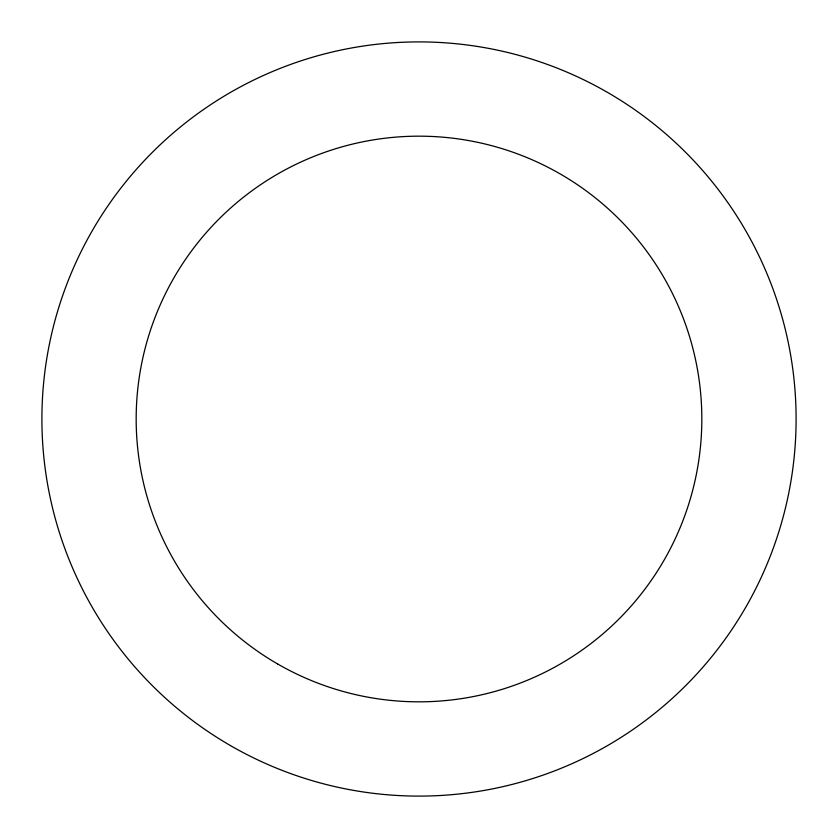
<?xml version="1.0" encoding="UTF-8"?>
<svg xmlns="http://www.w3.org/2000/svg" width="838" height="838" viewBox="0 0 838 838"><rect width="100%" height="100%" fill="white"/><g stroke="black" fill="none" stroke-linecap="round" stroke-linejoin="round"><path stroke-width="1.26" d="M230.45 745.579A377.1 377.1 0 0 0 796.1 419A377.1 377.1 0 0 0 230.45 92.421A377.1 377.1 0 0 0 230.45 745.579M277.588 663.937A282.825 282.825 0 0 0 701.825 419A282.825 282.825 0 0 0 277.588 174.063A282.825 282.825 0 0 0 277.588 663.937"/></g></svg>
